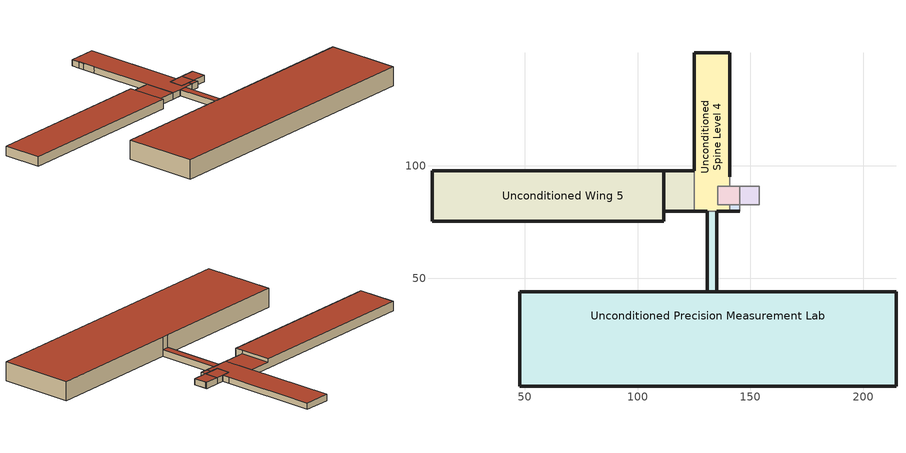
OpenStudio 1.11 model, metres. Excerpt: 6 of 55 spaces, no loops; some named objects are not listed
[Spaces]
W6 W Mech 4605
 floor ground: 145.36,82.63 145.36,79.82 140.82,79.82 140.82,82.63 z3.66
 wall outside: 140.82,79.82 145.36,79.82 z3.66:7.32
 wall to W6 W Restrooms: 145.36,82.63 140.82,82.63 z3.66:7.32
 wall to W6 W Lab 4611: 145.36,79.82 145.36,82.63 z3.66:7.32
 wall to Unconditioned Spine Level 4: 140.82,82.63 140.82,79.82 z3.66:7.32
 roof outside: 145.36,79.82 145.36,82.63 140.82,82.63 140.82,79.82 z7.32
W6 W Restrooms
 floor to Unconditioned Spine Level 3: 140.82,90.76 140.82,82.63 135.58,82.63 135.58,90.76 z3.66
 floor ground: 145.36,90.76 145.36,82.63 140.82,82.63 140.82,90.76 z3.66
 wall to Unconditioned Spine Level 4: 140.82,90.76 135.58,90.76 135.58,82.63 140.82,82.63 z3.66:7.32
 wall to W6 W Corridor Circ: 145.36,90.76 140.82,90.76 z3.66:7.32
 wall to W6 W Anechoic 4607: 145.36,82.63 145.36,90.76 z3.66:7.32
 roof outside: 145.36,82.63 145.36,90.76 135.58,90.76 135.58,82.63 z7.32
W6 W Anechoic 4607
 floor ground: 153.89,90.76 153.89,82.63 145.36,82.63 145.36,90.76 z3.66
 wall to W6 W Corridor Circ: 153.89,90.23 153.89,90.76 145.36,90.76 z3.66:7.32
 wall to W6 W Lab 4611: 145.36,82.63 153.89,82.63 153.89,90.23 z3.66:7.32
 roof outside: 153.89,82.63 153.89,90.76 145.36,90.76 145.36,82.63 z7.32
Unconditioned Spine Level 4
 floor to W3 E Corridor Circ: 132.76,149.88 132.76,145.08 125.14,145.08 125.14,149.88 z3.66
 floor to W3 E Stair: 132.76,141.42 132.76,138.35 125.14,138.35 125.14,141.42 z3.66
 floor to Unconditioned Spine Level 3: 140.82,149.88 140.82,90.76 135.58,90.76 135.58,82.63 140.82,82.63 140.82,79.82 125.14,79.82 125.14,134.69 132.76,134.69 132.76,149.88 z3.66
 floor to W3 E IDF 3058: 132.76,138.35 132.76,134.69 125.14,134.69 125.14,138.35 z3.66
 floor to W3 E Office Open: 125.14,145.08 132.76,145.08 132.76,141.42 125.14,141.42 z3.66
 wall outside: 140.82,94.99 140.82,149.88 125.14,149.88 125.14,145.08 125.14,141.88 125.14,134.69 125.14,97.71 / 135.03,79.82 140.82,79.82 / 125.14,79.82 130.93,79.82 z3.66:7.32
 wall to W6 W Corridor Circ: 140.82,90.76 140.82,94.99 z3.66:7.32
 wall to Unconditioned Wing 5: 125.14,97.71 125.14,79.82 z3.66:7.32
 wall to Unconditioned Precision Measurement Lab: 130.93,79.82 135.03,79.82 z3.66:7.32
 roof outside: 140.82,79.82 140.82,82.63 135.58,82.63 135.58,90.76 140.82,90.76 140.82,149.88 125.14,149.88 125.14,79.82 z7.32
Unconditioned Precision Measurement Lab
 floor ground: 135.03,79.82 135.03,44.17 214.47,44.17 214.47,2.38 47.92,2.38 47.92,44.17 130.93,44.17 130.93,79.82 z3.66
 wall outside: 130.93,44.17 47.92,44.17 47.92,2.38 214.47,2.38 214.47,44.17 135.03,44.17 z3.66:14.63; 130.93,79.82 130.93,44.17 / 135.03,44.17 135.03,79.82 z3.66:7.32; 135.03,44.17 130.93,44.17 z7.32:14.63
 roof outside: 135.03,44.17 135.03,79.82 130.93,79.82 130.93,44.17 z7.32; 214.47,2.38 214.47,44.17 47.92,44.17 47.92,2.38 z14.63
Unconditioned Wing 5
 floor ground: 125.14,97.71 125.14,79.82 111.68,79.82 111.68,75.35 8.96,75.35 8.96,97.71 z3.66
 wall outside: 111.68,79.82 125.14,79.82 z3.66:7.32; 8.96,97.71 8.96,75.35 111.68,75.35 111.68,79.82 z3.66:9.14; 111.68,79.82 111.68,97.71 z7.32:9.14; 111.68,97.71,9.14 111.68,97.71,7.32 125.14,97.71,7.32 125.14,97.71,3.66 8.96,97.71,3.66 8.96,97.71,9.14
 roof outside: 125.14,79.82 125.14,97.71 111.68,97.71 111.68,79.82 z7.32; 111.68,75.35 111.68,97.71 8.96,97.71 8.96,75.35 z9.14
[Building]
14038 NIST Building 1 Wings 3 and 6: North Axis {deg}=38.5; Nominal Floor to Floor Height {m}=3; Default Construction Set=90.1-2007 - CZ5 - Office; Default Schedule Set=90.1-2007 - Office - ClosedOffice Schedule Set
[ClimateZones]
Climate Zone Institution Name 1=ASHRAE; Climate Zone Document Name 1=ANSI/ASHRAE Standard 169; Climate Zone Document Year 1=2006; Climate Zone Value 1=5B; Climate Zone Institution Name 2=CEC; Climate Zone Document Name 2=California Climate Zone Descriptions; Climate Zone Document Year 2=1995
[Site]
Denver Intl Ap: Latitude {deg}=39.83; Longitude {deg}=-104.65; Time Zone {hr}=-7; Elevation {m}=1650
[SizingPeriod:DesignDay] Barometric Pressure {Pa}=83011; Sky Clearness=0; Rain Indicator=0; Snow Indicator=0; Day of Month=21; Daylight Saving Time Indicator=0; Dry-Bulb Temperature Range Modifier Type=DefaultMultipliers
Name | Maximum Dry-Bulb Temperature {C} | Daily Dry-Bulb Temperature Range {deltaC} | Humidity Indicating Conditions at Maximum Dry-Bulb | Wind Speed {m/s} | Wind Direction {deg} | Month | Day Type | Humidity Indicating Type | Solar Model Indicator | ASHRAE Taub | ASHRAE Taud
Denver Intl Ap Ann Hum_n 99.6% Condns DP=>MCDB | -11.7 | 0 | -21.5 | 3.3 | 160 | 12 | WinterDesignDay | Dewpoint | ASHRAEClearSky
Denver Intl Ap Ann Htg Wind 99.6% Condns WS=>MCDB | 1.8 | 0 | 1.8 | 14.1 | 160 | 12 | WinterDesignDay | Wetbulb | ASHRAEClearSky
Denver Intl Ap Ann Clg .4% Condns WB=>MDB | 27.3 | 15.2 | 18.3 | 4.2 | 80 | 7 | SummerDesignDay | Wetbulb | ASHRAETau | 0.424 | 2.012
Denver Intl Ap Ann Clg .4% Condns Enth=>MDB | 27 | 15.2 | 58300 | 4.2 | 80 | 7 | SummerDesignDay | Enthalpy | ASHRAETau | 0.424 | 2.012
[Construction]
ExtSlabCarpet 4in ClimateZone 1-8: MAT-CC05 4 HW CONCRETE, CP02 CARPET PAD
Interior Floor: F16 Acoustic tile, F05 Ceiling air space resistance, M11 100mm lightweight concrete
Interior Wall: G01a 19mm gypsum board, F04 Wall air space resistance, G01a 19mm gypsum board
Interior Ceiling: M11 100mm lightweight concrete, F05 Ceiling air space resistance, F16 Acoustic tile
Exterior Door: F08 Metal surface, I01 25mm insulation board
Interior Window: Clear 3mm
Interior Door; Interior Partition: G05 25mm wood
ASHRAE 90.1-2007 ExtWall Mass ClimateZone 5: 1IN Stucco, 8IN CONCRETE HW RefBldg, Mass Wall Insulation R-8.72 IP, 1/2IN Gypsum
ASHRAE 90.1-2007 ExtRoof IEAD ClimateZone 2-8: Roof Membrane, IEAD Roof Insulation R-19.72 IP, Metal Decking
ASHRAE 90.1-2007 ExtWindow Metal ClimateZone 4-6: Fixed Window 3.12/0.40/0.31
14038 Office Wall: F08 Metal surface, 14038 Office Wall Rigid Insulation, 1/2IN Gypsum, 14038 Office Wall Stud/Batt, 14038 Office Wall Mass/Insul, 1/2IN Gypsum
14038 Roof: Roof Membrane, 14038 Roof Insulation, 14038 Roof Mass
14038 Ext Fixed Window: Fixed Window GL-1
[Material] Thermal Absorptance=0.9
Name | Roughness | Thickness {m} | Conductivity {W/m-K} | Density {kg/m3} | Specific Heat {J/kg-K} | Solar Absorptance | Visible Absorptance
MAT-CC05 4 HW CONCRETE | Rough | 0.1016 | 1.311 | 2240 | 836.8 | 0.85 | 0.85
1IN Stucco | Smooth | 0.0253 | 0.6918 | 1858 | 837 | 0.92 | 0.92
1/2IN Gypsum | Smooth | 0.0127 | 0.16 | 784.9 | 830 | 0.4 | 0.4
Roof Membrane | VeryRough | 0.0095 | 0.16 | 1121.29 | 1460 | 0.7 | 0.7
Metal Decking | MediumSmooth | 0.0015 | 45.006 | 7680 | 418.4 | 0.6 | 0.6
F16 Acoustic tile | MediumSmooth | 0.0191 | 0.06 | 368 | 590 | 0.3 | 0.3
M11 100mm lightweight concrete | MediumRough | 0.1016 | 0.53 | 1280 | 840 | 0.5 | 0.5
G01a 19mm gypsum board | MediumSmooth | 0.019 | 0.16 | 800 | 1090 | 0.4 | 0.4
F08 Metal surface | Smooth | 0.0008 | 45.28 | 7824 | 500 | 0.7 | 0.7
I01 25mm insulation board | MediumRough | 0.0254 | 0.03 | 43 | 1210 | 0.6 | 0.6
G05 25mm wood | MediumSmooth | 0.0254 | 0.15 | 608 | 1630 | 0.5 | 0.5
8IN CONCRETE HW RefBldg | Rough | 0.2032 | 1.311 | 2240 | 836.8 | 0.7 | 0.7
Mass Wall Insulation R-8.72 IP | MediumRough | 0.075271 | 0.049 | 265 | 836.8 | 0.7 | 0.7
IEAD Roof Insulation R-19.72 IP | MediumRough | 0.170137 | 0.049 | 265 | 836.8 | 0.7 | 0.7
14038 Office Wall Rigid Insulation | MediumRough | 0.0762 | 0.0288456 | 43 | 1210 | 0.6 | 0.6
14038 Office Wall Stud/Batt | MediumRough | 0.2032 | 0.148555 | 91 | 837 | 0.5 | 0.5
14038 Office Wall Mass/Insul | MediumRough | 0.2032 | 0.288456 | 2243 | 837 | 0.65 | 0.65
14038 Roof Insulation | MediumRough | 0.127 | 0.03 | 43 | 1210 | 0.6 | 0.6
14038 Roof Mass | MediumRough | 0.1524 | 1.7296 | 2243 | 837 | 0.65 | 0.65
[Material:NoMass]
CP02 CARPET PAD: Roughness=Smooth; Thermal Resistance {m2-K/W}=0.1; Thermal Absorptance=0.9; Solar Absorptance=0.8; Visible Absorptance=0.8
[Material:AirGap]
Name | Thermal Resistance {m2-K/W}
F05 Ceiling air space resistance | 0.18
F04 Wall air space resistance | 0.15
[WindowMaterial:Glazing]
Clear 3mm: Optical Data Type=SpectralAverage; Thickness {m}=0.003; Solar Transmittance at Normal Incidence=0.837; Front Side Solar Reflectance at Normal Incidence=0.075; Back Side Solar Reflectance at Normal Incidence=0; Visible Transmittance at Normal Incidence=0.898; Front Side Visible Reflectance at Normal Incidence=0.081; Back Side Visible Reflectance at Normal Incidence=0; Infrared Transmittance at Normal Incidence=0; Front Side Infrared Hemispherical Emissivity=0.84; Back Side Infrared Hemispherical Emissivity=0.84; Conductivity {W/m-K}=0.9; Dirt Correction Factor for Solar and Visible Transmittance=1; Solar Diffusing=No
[DefaultConstructionSet] Interior Partition Construction=Interior Partition
Name | Default Exterior Surface Constructions | Default Interior Surface Constructions | Default Ground Contact Surface Constructions | Default Exterior SubSurface Constructions | Default Interior SubSurface Constructions
90.1-2007 - CZ5 - Office | Default Surface Constructions 43 | Default Surface Constructions 44 | Default Surface Constructions 45 | Default Sub Surface Constructions 29 | Default Sub Surface Constructions 30
14038 Construction Set | Default Surface Constructions 49 | Default Surface Constructions 53 | Default Surface Constructions 54 | Default Sub Surface Constructions 35 | Default Sub Surface Constructions 36
[WindowMaterial:SimpleGlazingSystem]
Name | U-Factor {W/m2-K} | Solar Heat Gain Coefficient | Visible Transmittance
Fixed Window 3.12/0.40/0.31 | 3.12304 | 0.4 | 0.31
Fixed Window GL-1 | 2.50411 | 0.22 | 0.357
[DefaultSurfaceConstructions]
Name | Floor Construction | Wall Construction | Roof Ceiling Construction
Default Surface Constructions 43 | ExtSlabCarpet 4in ClimateZone 1-8 | ASHRAE 90.1-2007 ExtWall Mass ClimateZone 5 | ASHRAE 90.1-2007 ExtRoof IEAD ClimateZone 2-8
Default Surface Constructions 44; Default Surface Constructions 53 | Interior Floor | Interior Wall | Interior Ceiling
Default Surface Constructions 45; Default Surface Constructions 54 | ExtSlabCarpet 4in ClimateZone 1-8 | ExtSlabCarpet 4in ClimateZone 1-8 | ExtSlabCarpet 4in ClimateZone 1-8
Default Surface Constructions 49 | ExtSlabCarpet 4in ClimateZone 1-8 | 14038 Office Wall | 14038 Roof
[DefaultSubSurfaceConstructions]
Name | Fixed Window Construction | Operable Window Construction | Door Construction | Tubular Daylight Dome Construction | Tubular Daylight Diffuser Construction
Default Sub Surface Constructions 29 | ASHRAE 90.1-2007 ExtWindow Metal ClimateZone 4-6 | ASHRAE 90.1-2007 ExtWindow Metal ClimateZone 4-6 | Exterior Door | Interior Window | Interior Window
Default Sub Surface Constructions 30; Default Sub Surface Constructions 36 | Interior Window | Interior Window | Interior Door
Default Sub Surface Constructions 35 | 14038 Ext Fixed Window | ASHRAE 90.1-2007 ExtWindow Metal ClimateZone 4-6 | Exterior Door | Interior Window | Interior Window
[DesignSpecification:OutdoorAir] Outdoor Air Method=Sum
Name | Outdoor Air Flow per Floor Area {m3/s-m2}
90.1-2007 - Office - Elec/MechRoom Ventilation | 0.0006096
90.1-2007 - Office - Restroom Ventilation | 0.0003048
[ThermostatSetpoint:DualSetpoint]
Name | Heating Setpoint Temperature Schedule | Cooling Setpoint Temperature Schedule
Thermostat Setpoint Dual Setpoint 32 | Setpoint Heating | Setpoint Cooling
Thermostat Setpoint Dual Setpoint 36
[BuildingStory] Nominal Z Coordinate {m}=0; Nominal Floor to Floor Height {m}=3.6576
Level 4; Unconditioned
[Space]
Name | Space Type | Building Story | Thermal Zone | Part of Total Floor Area
W6 W Mech 4605 | 90.1-2007 - Office - Elec/MechRoom | Level 4 | W6 W FC-6-1
W6 W Restrooms | 90.1-2007 - Office - Restroom | Level 4 | W6 W FC-6-1
W6 W Anechoic 4607 | Unconditioned | Level 4 | W6 W Anechoic 4607
Unconditioned Spine Level 4; Unconditioned Precision Measurement Lab; Unconditioned Wing 5 | Unconditioned | Unconditioned | Unconditioned | No
[ThermalZone] Use Ideal Air Loads=No
Name | Thermostat
W6 W FC-6-1 | Thermostat Setpoint Dual Setpoint 32
Unconditioned | Thermostat Setpoint Dual Setpoint 36
W6 W Anechoic 4607
[Sizing:Zone]
W6 W Anechoic 4607: Zone Cooling Design Supply Air Temperature Input Method=SupplyAirTemperature; Zone Cooling Design Supply Air Temperature {C}=11.1111; Zone Cooling Design Supply Air Temperature Difference {deltaC}=11.11; Zone Heating Design Supply Air Temperature Input Method=SupplyAirTemperature; Zone Heating Design Supply Air Temperature {C}=31.1111; Zone Heating Design Supply Air Temperature Difference {deltaC}=11.11; Zone Cooling Design Supply Air Humidity Ratio {kg-H2O/kg-air}=0.0085; Zone Heating Design Supply Air Humidity Ratio {kg-H2O/kg-air}=0.008; Heating Design Air Flow Method=DesignDay; Account for Dedicated Outdoor Air System=No; Dedicated Outdoor Air System Control Strategy=NeutralSupplyAir; Dedicated Outdoor Air Low Setpoint Temperature for Design {C}=Autosize; Dedicated Outdoor Air High Setpoint Temperature for Design {C}=Autosize
[Zone equipment]
W6 W Anechoic 4607: Fan Zone Exhaust EF-6-6 Anechoic, Fan Zone Exhaust EF-6-7 Anechoic
[DefaultScheduleSet] Lighting Schedule=Office Bldg Light; Electric Equipment Schedule=Medium Office Bldg Equip; Infiltration Schedule=Medium Office Infil Quarter On
Name | Number of People Schedule | People Activity Level Schedule
90.1-2007 - Office - ClosedOffice Schedule Set; 90.1-2007 - Office - Restroom Schedule Set | Medium Office Bldg Occ | Medium Office Activity
90.1-2007 - Office - Elec/MechRoom Schedule Set
[Lights:Definition] Design Level Calculation Method=Watts/Area; Watts per Space Floor Area {W/m2}=13.3472
90.1-2007 - Office - Elec/MechRoom Lights Definition; 90.1-2007 - Office - Restroom Lights Definition
[ElectricEquipment:Definition] Design Level Calculation Method=Watts/Area
Name | Watts per Space Floor Area {W/m2}
90.1-2007 - Office - Elec/MechRoom Electric Equipment Definition | 2.90626
90.1-2007 - Office - Restroom Electric Equipment Definition | 0.753474
[SpaceType] Standards Building Type=Office
Name | Default Construction Set | Default Schedule Set | Design Specification Outdoor Air Object | Standards Space Type
90.1-2007 - Office - Elec/MechRoom | 14038 Construction Set | 90.1-2007 - Office - Elec/MechRoom Schedule Set | 90.1-2007 - Office - Elec/MechRoom Ventilation | Elec/MechRoom
90.1-2007 - Office - Restroom | 14038 Construction Set | 90.1-2007 - Office - Restroom Schedule Set | 90.1-2007 - Office - Restroom Ventilation | Restroom
Unconditioned | 90.1-2007 - CZ5 - Office |  |  | Stair
[People]
90.1-2007 - Office - Restroom People: People Definition=90.1-2007 - Office - Restroom People Definition; Space or SpaceType=90.1-2007 - Office - Restroom
[People:Definition]
90.1-2007 - Office - Restroom People Definition: Number of People Calculation Method=People/Area; People per Space Floor Area {person/m2}=0.0162785; Fraction Radiant=0.3
[Lights]
Name | Lights Definition | Space or SpaceType
90.1-2007 - Office - Elec/MechRoom Lights | 90.1-2007 - Office - Elec/MechRoom Lights Definition | 90.1-2007 - Office - Elec/MechRoom
90.1-2007 - Office - Restroom Lights | 90.1-2007 - Office - Restroom Lights Definition | 90.1-2007 - Office - Restroom
[ElectricEquipment]
Name | Electric Equipment Definition | Space or SpaceType
90.1-2007 - Office - Elec/MechRoom Electric Equipment | 90.1-2007 - Office - Elec/MechRoom Electric Equipment Definition | 90.1-2007 - Office - Elec/MechRoom
90.1-2007 - Office - Restroom Electric Equipment | 90.1-2007 - Office - Restroom Electric Equipment Definition | 90.1-2007 - Office - Restroom
[SpaceInfiltration:DesignFlowRate] Design Flow Rate Calculation Method=Flow/ExteriorArea; Flow per Exterior Surface Area {m3/s-m2}=0.000226568
Name | Space or SpaceType
90.1-2007 - Office - Elec/MechRoom Infiltration | 90.1-2007 - Office - Elec/MechRoom
90.1-2007 - Office - Restroom Infiltration | 90.1-2007 - Office - Restroom
[Exterior:Lights:Definition]
Exterior Lights Definition 1: Design Level {W}=7924
[Exterior:Lights]
Exterior Lights 1: Exterior Lights Definition=Exterior Lights Definition 1; Schedule=Always On Discrete; Control Option=AstronomicalClock
[Schedule:Ruleset]
Name | Default Day Schedule | Summer Design Day Schedule | Winter Design Day Schedule
Office Bldg Light | Office Bldg Light Default Schedule | Office Bldg Light Summer Design Day | Office Bldg Light Winter Design Day
Setpoint Heating | Medium Office HtgSetp Default Schedule | Medium Office HtgSetp Summer Design Day | Medium Office HtgSetp Winter Design Day
Setpoint Cooling | Medium Office ClgSetp Default Schedule | Medium Office ClgSetp Summer Design Day | Medium Office ClgSetp Winter Design Day
Medium Office Bldg Occ | Medium Office Bldg Occ Default Schedule | Medium Office Bldg Occ Summer Design Day | Medium Office Bldg Occ Winter Design Day
Medium Office Activity | Medium Office Activity Default Schedule | Medium Office Activity Summer Design Day | Medium Office Activity Winter Design Day
Medium Office Infil Quarter On | Medium Office Infil Quarter On Default Schedule | Medium Office Infil Quarter On Summer Design Day | Medium Office Infil Quarter On Winter Design Day
Medium Office Bldg Equip | Medium Office Bldg Equip Default Schedule | Medium Office Bldg Equip Summer Design Day | Medium Office Bldg Equip Winter Design Day
[Schedule:Day]
Office Bldg Light Default Schedule: 5, 0, 0.05, 7, 0, 0.1, 8, 0, 0.3, 17, 0, 0.9, 18, 0, 0.7, 20, 0, 0.5, 22, 0, 0.3, 23, 0, 0.1, 24, 0, 0.05
Office Bldg Light Summer Design Day; Medium Office Infil Quarter On Rule 1 Day Schedule; Medium Office Bldg Equip Summer Design Day: 24, 0, 1
Office Bldg Light Winter Design Day; Medium Office Bldg Occ Winter Design Day; Medium Office Bldg Occ Rule 1 Day Schedule; Medium Office Bldg Equip Winter Design Day: 24, 0, 0
Office Bldg Light Rule 1 Day Schedule: 24, 0, 0.05
Office Bldg Light Rule 2 Day Schedule: 6, 0, 0.05, 8, 0, 0.1, 14, 0, 0.5, 17, 0, 0.15, 24, 0, 0.05
Medium Office HtgSetp Default Schedule: 6, 0, 12.7778, 22, 0, 20, 24, 0, 12.7778
Medium Office HtgSetp Summer Design Day; Medium Office HtgSetp Rule 1 Day Schedule: 24, 0, 12.7778
Medium Office HtgSetp Winter Design Day; Medium Office ClgSetp Summer Design Day: 24, 0, 20
Medium Office HtgSetp Rule 2 Day Schedule: 6, 0, 12.7778, 18, 0, 20, 24, 0, 12.7778
Medium Office ClgSetp Default Schedule: 6, 0, 29.4444, 22, 0, 22.2222, 24, 0, 29.4444
Medium Office ClgSetp Winter Design Day; Medium Office ClgSetp Rule 1 Day Schedule: 24, 0, 29.4444
Medium Office ClgSetp Rule 2 Day Schedule: 6, 0, 29.4444, 18, 0, 22.2222, 24, 0, 29.4444
Medium Office Bldg Occ Default Schedule: 6, 0, 0, 7, 0, 0.1, 8, 0, 0.2, 12, 0, 0.95, 13, 0, 0.5, 17, 0, 0.95, 18, 0, 0.7, 20, 0, 0.4, 22, 0, 0.1, 24, 0, 0.05
Medium Office Bldg Occ Summer Design Day: 6, 0, 0, 22, 0, 1, 24, 0, 0.05
Medium Office Bldg Occ Rule 2 Day Schedule: 6, 0, 0, 8, 0, 0.1, 14, 0, 0.5, 17, 0, 0.1, 24, 0, 0
Medium Office Activity Default Schedule; Medium Office Activity Summer Design Day; Medium Office Activity Winter Design Day: 24, 0, 120
Medium Office Infil Quarter On Default Schedule; Medium Office Infil Quarter On Summer Design Day: 6, 0, 1, 22, 0, 0.25, 24, 0, 1
Medium Office Infil Quarter On Winter Design Day; Medium Office Infil Quarter On Rule 2 Day Schedule: 6, 0, 1, 18, 0, 0.25, 24, 0, 1
Medium Office Bldg Equip Default Schedule: 8, 0, 0.4, 12, 0, 0.9, 13, 0, 0.8, 17, 0, 0.9, 18, 0, 0.8, 20, 0, 0.6, 22, 0, 0.5, 24, 0, 0.4
Medium Office Bldg Equip Rule 1 Day Schedule: 24, 0, 0.3
Medium Office Bldg Equip Rule 2 Day Schedule: 6, 0, 0.3, 8, 0, 0.4, 14, 0, 0.5, 17, 0, 0.35, 24, 0, 0.3
[Schedule:Rule] Apply Monday=No; Apply Tuesday=No; Apply Wednesday=No; Apply Thursday=No; Apply Friday=No; Date Specification Type=DateRange; Start Month=1; Start Day=1; End Month=12; End Day=31
Name | Schedule Ruleset | Rule Order | Day Schedule | Apply Sunday | Apply Saturday
Office Bldg Light Rule 1 | Office Bldg Light | 0 | Office Bldg Light Rule 1 Day Schedule | Yes | No
Office Bldg Light Rule 2 | Office Bldg Light | 1 | Office Bldg Light Rule 2 Day Schedule | No | Yes
Medium Office HtgSetp Rule 1 | Setpoint Heating | 0 | Medium Office HtgSetp Rule 1 Day Schedule | Yes | No
Medium Office HtgSetp Rule 2 | Setpoint Heating | 1 | Medium Office HtgSetp Rule 2 Day Schedule | No | Yes
Medium Office ClgSetp Rule 1 | Setpoint Cooling | 0 | Medium Office ClgSetp Rule 1 Day Schedule | Yes | No
Medium Office ClgSetp Rule 2 | Setpoint Cooling | 1 | Medium Office ClgSetp Rule 2 Day Schedule | No | Yes
Medium Office Bldg Occ Rule 1 | Medium Office Bldg Occ | 0 | Medium Office Bldg Occ Rule 1 Day Schedule | Yes | No
Medium Office Bldg Occ Rule 2 | Medium Office Bldg Occ | 1 | Medium Office Bldg Occ Rule 2 Day Schedule | No | Yes
Medium Office Infil Quarter On Rule 1 | Medium Office Infil Quarter On | 0 | Medium Office Infil Quarter On Rule 1 Day Schedule | Yes | No
Medium Office Infil Quarter On Rule 2 | Medium Office Infil Quarter On | 1 | Medium Office Infil Quarter On Rule 2 Day Schedule | No | Yes
Medium Office Bldg Equip Rule 1 | Medium Office Bldg Equip | 0 | Medium Office Bldg Equip Rule 1 Day Schedule | Yes | No
Medium Office Bldg Equip Rule 2 | Medium Office Bldg Equip | 1 | Medium Office Bldg Equip Rule 2 Day Schedule | No | Yes
[Schedule:Constant]
Always On Discrete: Value=1
